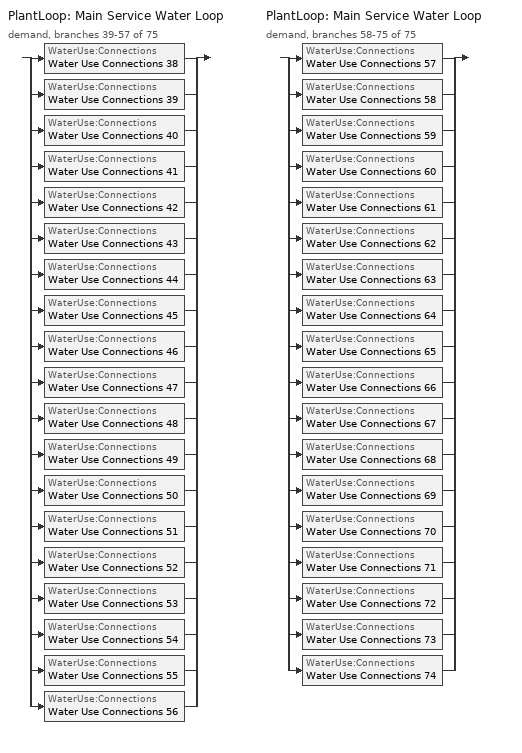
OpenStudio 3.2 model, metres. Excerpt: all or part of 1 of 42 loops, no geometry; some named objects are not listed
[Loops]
PlantLoop 'Main Service Water Loop'
 demand, branches 39-57 of 75: split
  | WaterUse:Connections 'Water Use Connections 38'
  | WaterUse:Connections 'Water Use Connections 39'
  | WaterUse:Connections 'Water Use Connections 40'
  | WaterUse:Connections 'Water Use Connections 41'
  | WaterUse:Connections 'Water Use Connections 42'
  | WaterUse:Connections 'Water Use Connections 43'
  | WaterUse:Connections 'Water Use Connections 44'
  | WaterUse:Connections 'Water Use Connections 45'
  | WaterUse:Connections 'Water Use Connections 46'
  | WaterUse:Connections 'Water Use Connections 47'
  | WaterUse:Connections 'Water Use Connections 48'
  | WaterUse:Connections 'Water Use Connections 49'
  | WaterUse:Connections 'Water Use Connections 50'
  | WaterUse:Connections 'Water Use Connections 51'
  | WaterUse:Connections 'Water Use Connections 52'
  | WaterUse:Connections 'Water Use Connections 53'
  | WaterUse:Connections 'Water Use Connections 54'
  | WaterUse:Connections 'Water Use Connections 55'
  | WaterUse:Connections 'Water Use Connections 56'
PlantLoop 'Main Service Water Loop'
 demand, branches 58-75 of 75: split
  | WaterUse:Connections 'Water Use Connections 57'
  | WaterUse:Connections 'Water Use Connections 58'
  | WaterUse:Connections 'Water Use Connections 59'
  | WaterUse:Connections 'Water Use Connections 60'
  | WaterUse:Connections 'Water Use Connections 61'
  | WaterUse:Connections 'Water Use Connections 62'
  | WaterUse:Connections 'Water Use Connections 63'
  | WaterUse:Connections 'Water Use Connections 64'
  | WaterUse:Connections 'Water Use Connections 65'
  | WaterUse:Connections 'Water Use Connections 66'
  | WaterUse:Connections 'Water Use Connections 67'
  | WaterUse:Connections 'Water Use Connections 68'
  | WaterUse:Connections 'Water Use Connections 69'
  | WaterUse:Connections 'Water Use Connections 70'
  | WaterUse:Connections 'Water Use Connections 71'
  | WaterUse:Connections 'Water Use Connections 72'
  | WaterUse:Connections 'Water Use Connections 73'
  | WaterUse:Connections 'Water Use Connections 74'
[WaterUse:Connections] Drain Water Heat Exchanger Type=None; Drain Water Heat Exchanger Destination=Plant
Name | Water Use Equipment Name 1
Water Use Connections 38 | Floor 2 exam 1 Service Water Use 0.01gal/min
Water Use Connections 39 | Floor 2 exam 2 Service Water Use 0.02gal/min
Water Use Connections 40 | Floor 2 exam 3 Service Water Use 0.03gal/min
Water Use Connections 41 | Floor 2 exam 4 Service Water Use 0.0gal/min
Water Use Connections 42 | Floor 2 exam 5 Service Water Use 0.01gal/min
Water Use Connections 43 | Floor 2 exam 6 Service Water Use 0.01gal/min
Water Use Connections 44 | Floor 2 exam 7 Service Water Use 0.03gal/min
Water Use Connections 45 | Floor 2 exam 8 Service Water Use 0.01gal/min
Water Use Connections 46 | Floor 2 exam 9 Service Water Use 0.01gal/min
Water Use Connections 47 | Floor 2 janitor Service Water Use 0.0gal/min
Water Use Connections 48 | Floor 2 lounge Service Water Use 0.0gal/min
Water Use Connections 49 | Floor 2 nurse station 1 Service Water Use 0.0gal/min
Water Use Connections 50 | Floor 2 nurse station 2 Service Water Use 0.0gal/min
Water Use Connections 51 | Floor 2 office Service Water Use 0.02gal/min
Water Use Connections 52 | Floor 2 reception Service Water Use 0.07gal/min
Water Use Connections 53 | Floor 2 scheduling 1 Service Water Use 0.01gal/min
Water Use Connections 54 | Floor 2 scheduling 2 Service Water Use 0.01gal/min
Water Use Connections 55 | Floor 2 storage 1 Service Water Use 0.0gal/min
Water Use Connections 56 | Floor 2 storage 2 Service Water Use 0.0gal/min
Water Use Connections 57 | Floor 2 storage 3 Service Water Use 0.0gal/min
Water Use Connections 58 | Floor 2 utility Service Water Use 0.0gal/min
Water Use Connections 59 | Floor 2 work Service Water Use 0.06gal/min
Water Use Connections 60 | Floor 2 x-ray Service Water Use 0.03gal/min
Water Use Connections 61 | Floor 3 dressing room Service Water Use 0.0gal/min
Water Use Connections 62 | Floor 3 humid Service Water Use 0.0gal/min
Water Use Connections 63 | Floor 3 janitor Service Water Use 0.0gal/min
Water Use Connections 64 | Floor 3 lounge Service Water Use 0.04gal/min
Water Use Connections 65 | Floor 3 office Service Water Use 0.11gal/min
Water Use Connections 66 | Floor 3 physical therapy 1 Service Water Use 0.02gal/min
Water Use Connections 67 | Floor 3 physical therapy 2 Service Water Use 0.01gal/min
Water Use Connections 68 | Floor 3 storage 1 Service Water Use 0.0gal/min
Water Use Connections 69 | Floor 3 storage 2 Service Water Use 0.0gal/min
Water Use Connections 70 | Floor 3 treatment Service Water Use 0.02gal/min
Water Use Connections 71 | Floor 3 undeveloped 1 Service Water Use 0.05gal/min
Water Use Connections 72 | Floor 3 undeveloped 2 Service Water Use 0.03gal/min
Water Use Connections 73 | Floor 3 utility Service Water Use 0.01gal/min
Water Use Connections 74 | Floor 3 work Service Water Use 0.02gal/min
[WaterUse:Equipment:Definition]
Name | Peak Flow Rate {m3/s} | Target Temperature Schedule | Sensible Fraction Schedule | Latent Fraction Schedule
Floor 2 exam 1 Service Water Use Def 0.01gal/min | 8.09598e-07 | Schedule Ruleset 116 | Schedule Ruleset 114 | Schedule Ruleset 115
Floor 2 exam 2 Service Water Use Def 0.02gal/min | 1.2144e-06 | Schedule Ruleset 119 | Schedule Ruleset 117 | Schedule Ruleset 118
Floor 2 exam 3 Service Water Use Def 0.03gal/min | 1.6192e-06 | Schedule Ruleset 122 | Schedule Ruleset 120 | Schedule Ruleset 121
Floor 2 exam 4 Service Water Use Def 0.0gal/min | 1.88906e-07 | Schedule Ruleset 125 | Schedule Ruleset 123 | Schedule Ruleset 124
Floor 2 exam 5 Service Water Use Def 0.01gal/min | 7.87109e-07 | Schedule Ruleset 128 | Schedule Ruleset 126 | Schedule Ruleset 127
Floor 2 exam 6 Service Water Use Def 0.01gal/min | 5.05999e-07 | Schedule Ruleset 131 | Schedule Ruleset 129 | Schedule Ruleset 130
Floor 2 exam 7 Service Water Use Def 0.03gal/min | 1.78112e-06 | Schedule Ruleset 134 | Schedule Ruleset 132 | Schedule Ruleset 133
Floor 2 exam 8 Service Water Use Def 0.01gal/min | 6.07199e-07 | Schedule Ruleset 137 | Schedule Ruleset 135 | Schedule Ruleset 136
Floor 2 exam 9 Service Water Use Def 0.01gal/min | 8.90558e-07 | Schedule Ruleset 140 | Schedule Ruleset 138 | Schedule Ruleset 139
Floor 2 janitor Service Water Use Def 0.0gal/min | 9.45146e-08 | Schedule Ruleset 143 | Schedule Ruleset 141 | Schedule Ruleset 142
Floor 2 lounge Service Water Use Def 0.0gal/min | 2.40013e-07 | Schedule Ruleset 146 | Schedule Ruleset 144 | Schedule Ruleset 145
Floor 2 nurse station 1 Service Water Use Def 0.0gal/min | 1.69216e-07 | Schedule Ruleset 149 | Schedule Ruleset 147 | Schedule Ruleset 148
Floor 2 nurse station 2 Service Water Use Def 0.0gal/min | 2.03059e-07 | Schedule Ruleset 152 | Schedule Ruleset 150 | Schedule Ruleset 151
Floor 2 office Service Water Use Def 0.02gal/min | 1.25937e-06 | Schedule Ruleset 155 | Schedule Ruleset 153 | Schedule Ruleset 154
Floor 2 reception Service Water Use Def 0.07gal/min | 4.43545e-06 | Schedule Ruleset 158 | Schedule Ruleset 156 | Schedule Ruleset 157
Floor 2 scheduling 1 Service Water Use Def 0.01gal/min | 7.28638e-07 | Schedule Ruleset 161 | Schedule Ruleset 159 | Schedule Ruleset 160
Floor 2 scheduling 2 Service Water Use Def 0.01gal/min | 7.69118e-07 | Schedule Ruleset 164 | Schedule Ruleset 162 | Schedule Ruleset 163
Floor 2 storage 1 Service Water Use Def 0.0gal/min | 8.4013e-08 | Schedule Ruleset 167 | Schedule Ruleset 165 | Schedule Ruleset 166
Floor 2 storage 2 Service Water Use Def 0.0gal/min | 1.80028e-07 | Schedule Ruleset 170 | Schedule Ruleset 168 | Schedule Ruleset 169
Floor 2 storage 3 Service Water Use Def 0.0gal/min | 2.16033e-07 | Schedule Ruleset 173 | Schedule Ruleset 171 | Schedule Ruleset 172
Floor 2 utility Service Water Use Def 0.0gal/min | 1.89029e-07 | Schedule Ruleset 176 | Schedule Ruleset 174 | Schedule Ruleset 175
Floor 2 work Service Water Use Def 0.06gal/min | 3.80061e-06 | Schedule Ruleset 179 | Schedule Ruleset 177 | Schedule Ruleset 178
Floor 2 x-ray Service Water Use Def 0.03gal/min | 2.024e-06 | Schedule Ruleset 182 | Schedule Ruleset 180 | Schedule Ruleset 181
Floor 3 dressing room Service Water Use Def 0.0gal/min | 9.44531e-08 | Schedule Ruleset 185 | Schedule Ruleset 183 | Schedule Ruleset 184
Floor 3 humid Service Water Use Def 0.0gal/min | 2.42879e-07 | Schedule Ruleset 188 | Schedule Ruleset 186 | Schedule Ruleset 187
Floor 3 janitor Service Water Use Def 0.0gal/min | 9.45146e-08 | Schedule Ruleset 191 | Schedule Ruleset 189 | Schedule Ruleset 190
Floor 3 lounge Service Water Use Def 0.04gal/min | 2.27713e-06 | Schedule Ruleset 194 | Schedule Ruleset 192 | Schedule Ruleset 193
Floor 3 office Service Water Use Def 0.11gal/min | 6.82761e-06 | Schedule Ruleset 197 | Schedule Ruleset 195 | Schedule Ruleset 196
Floor 3 physical therapy 1 Service Water Use Def 0.02gal/min | 1.46654e-06 | Schedule Ruleset 200 | Schedule Ruleset 198 | Schedule Ruleset 199
Floor 3 physical therapy 2 Service Water Use Def 0.01gal/min | 6.67838e-07 | Schedule Ruleset 203 | Schedule Ruleset 201 | Schedule Ruleset 202
Floor 3 storage 1 Service Water Use Def 0.0gal/min | 1.62025e-07 | Schedule Ruleset 206 | Schedule Ruleset 204 | Schedule Ruleset 205
Floor 3 storage 2 Service Water Use Def 0.0gal/min | 1.2602e-07 | Schedule Ruleset 209 | Schedule Ruleset 207 | Schedule Ruleset 208
Floor 3 treatment Service Water Use Def 0.02gal/min | 1.07047e-06 | Schedule Ruleset 212 | Schedule Ruleset 210 | Schedule Ruleset 211
Floor 3 undeveloped 1 Service Water Use Def 0.05gal/min | 3.40253e-06 | Schedule Ruleset 215 | Schedule Ruleset 213 | Schedule Ruleset 214
Floor 3 undeveloped 2 Service Water Use Def 0.03gal/min | 1.72827e-06 | Schedule Ruleset 218 | Schedule Ruleset 216 | Schedule Ruleset 217
Floor 3 utility Service Water Use Def 0.01gal/min | 3.2405e-07 | Schedule Ruleset 221 | Schedule Ruleset 219 | Schedule Ruleset 220
Floor 3 work Service Water Use Def 0.02gal/min | 1.29086e-06 | Schedule Ruleset 224 | Schedule Ruleset 222 | Schedule Ruleset 223
[WaterUse:Equipment]
Name | Water Use Equipment Definition | Space | Flow Rate Fraction Schedule
Floor 2 exam 1 Service Water Use 0.01gal/min | Floor 2 exam 1 Service Water Use Def 0.01gal/min | Floor 2 Exam 1 | NECB-C-Service Water Heating
Floor 2 exam 2 Service Water Use 0.02gal/min | Floor 2 exam 2 Service Water Use Def 0.02gal/min | Floor 2 Exam 2 | NECB-C-Service Water Heating
Floor 2 exam 3 Service Water Use 0.03gal/min | Floor 2 exam 3 Service Water Use Def 0.03gal/min | Floor 2 Exam 3 | NECB-C-Service Water Heating
Floor 2 exam 4 Service Water Use 0.0gal/min | Floor 2 exam 4 Service Water Use Def 0.0gal/min | Floor 2 Exam 4 | NECB-C-Service Water Heating
Floor 2 exam 5 Service Water Use 0.01gal/min | Floor 2 exam 5 Service Water Use Def 0.01gal/min | Floor 2 Exam 5 | NECB-C-Service Water Heating
Floor 2 exam 6 Service Water Use 0.01gal/min | Floor 2 exam 6 Service Water Use Def 0.01gal/min | Floor 2 Exam 6 | NECB-C-Service Water Heating
Floor 2 exam 7 Service Water Use 0.03gal/min | Floor 2 exam 7 Service Water Use Def 0.03gal/min | Floor 2 Exam 7 | NECB-C-Service Water Heating
Floor 2 exam 8 Service Water Use 0.01gal/min | Floor 2 exam 8 Service Water Use Def 0.01gal/min | Floor 2 Exam 8 | NECB-C-Service Water Heating
Floor 2 exam 9 Service Water Use 0.01gal/min | Floor 2 exam 9 Service Water Use Def 0.01gal/min | Floor 2 Exam 9 | NECB-C-Service Water Heating
Floor 2 janitor Service Water Use 0.0gal/min | Floor 2 janitor Service Water Use Def 0.0gal/min | Floor 2 Janitor | NECB-E-Service Water Heating
Floor 2 lounge Service Water Use 0.0gal/min | Floor 2 lounge Service Water Use Def 0.0gal/min | Floor 2 Lounge | NECB-B-Service Water Heating
Floor 2 nurse station 1 Service Water Use 0.0gal/min | Floor 2 nurse station 1 Service Water Use Def 0.0gal/min | Floor 2 Nurse Station 1 | NECB-H-Service Water Heating
Floor 2 nurse station 2 Service Water Use 0.0gal/min | Floor 2 nurse station 2 Service Water Use Def 0.0gal/min | Floor 2 Nurse Station 2 | NECB-H-Service Water Heating
Floor 2 office Service Water Use 0.02gal/min | Floor 2 office Service Water Use Def 0.02gal/min | Floor 2 Office | NECB-A-Service Water Heating
Floor 2 reception Service Water Use 0.07gal/min | Floor 2 reception Service Water Use Def 0.07gal/min | Floor 2 Reception | NECB-C-Service Water Heating
Floor 2 scheduling 1 Service Water Use 0.01gal/min | Floor 2 scheduling 1 Service Water Use Def 0.01gal/min | Floor 2 Scheduling 1 | NECB-A-Service Water Heating
Floor 2 scheduling 2 Service Water Use 0.01gal/min | Floor 2 scheduling 2 Service Water Use Def 0.01gal/min | Floor 2 Scheduling 2 | NECB-A-Service Water Heating
Floor 2 storage 1 Service Water Use 0.0gal/min | Floor 2 storage 1 Service Water Use Def 0.0gal/min | Floor 2 Storage 1 | NECB-E-Service Water Heating
Floor 2 storage 2 Service Water Use 0.0gal/min | Floor 2 storage 2 Service Water Use Def 0.0gal/min | Floor 2 Storage 2 | NECB-E-Service Water Heating
Floor 2 storage 3 Service Water Use 0.0gal/min | Floor 2 storage 3 Service Water Use Def 0.0gal/min | Floor 2 Storage 3 | NECB-E-Service Water Heating
Floor 2 utility Service Water Use 0.0gal/min | Floor 2 utility Service Water Use Def 0.0gal/min | Floor 2 Utility | NECB-E-Service Water Heating
Floor 2 work Service Water Use 0.06gal/min | Floor 2 work Service Water Use Def 0.06gal/min | Floor 2 Work | NECB-A-Service Water Heating
Floor 2 x-ray Service Water Use 0.03gal/min | Floor 2 x-ray Service Water Use Def 0.03gal/min | Floor 2 X-Ray | NECB-H-Service Water Heating
Floor 3 dressing room Service Water Use 0.0gal/min | Floor 3 dressing room Service Water Use Def 0.0gal/min | Floor 3 Dressing Room | NECB-A-Service Water Heating
Floor 3 humid Service Water Use 0.0gal/min | Floor 3 humid Service Water Use Def 0.0gal/min | Floor 3 Humid | NECB-A-Service Water Heating
Floor 3 janitor Service Water Use 0.0gal/min | Floor 3 janitor Service Water Use Def 0.0gal/min | Floor 3 Janitor | NECB-E-Service Water Heating
Floor 3 lounge Service Water Use 0.04gal/min | Floor 3 lounge Service Water Use Def 0.04gal/min | Floor 3 Lounge | NECB-B-Service Water Heating
Floor 3 office Service Water Use 0.11gal/min | Floor 3 office Service Water Use Def 0.11gal/min | Floor 3 Office | NECB-A-Service Water Heating
Floor 3 physical therapy 1 Service Water Use 0.02gal/min | Floor 3 physical therapy 1 Service Water Use Def 0.02gal/min | Floor 3 Physical Therapy 1 | NECB-C-Service Water Heating
Floor 3 physical therapy 2 Service Water Use 0.01gal/min | Floor 3 physical therapy 2 Service Water Use Def 0.01gal/min | Floor 3 Physical Therapy 2 | NECB-C-Service Water Heating
Floor 3 storage 1 Service Water Use 0.0gal/min | Floor 3 storage 1 Service Water Use Def 0.0gal/min | Floor 3 Storage 1 | NECB-E-Service Water Heating
Floor 3 storage 2 Service Water Use 0.0gal/min | Floor 3 storage 2 Service Water Use Def 0.0gal/min | Floor 3 Storage 2 | NECB-E-Service Water Heating
Floor 3 treatment Service Water Use 0.02gal/min | Floor 3 treatment Service Water Use Def 0.02gal/min | Floor 3 Treatment | NECB-C-Service Water Heating
Floor 3 undeveloped 1 Service Water Use 0.05gal/min | Floor 3 undeveloped 1 Service Water Use Def 0.05gal/min | Floor 3 Undeveloped 1 | NECB-E-Service Water Heating
Floor 3 undeveloped 2 Service Water Use 0.03gal/min | Floor 3 undeveloped 2 Service Water Use Def 0.03gal/min | Floor 3 Undeveloped 2 | NECB-E-Service Water Heating
Floor 3 utility Service Water Use 0.01gal/min | Floor 3 utility Service Water Use Def 0.01gal/min | Floor 3 Utility | NECB-E-Service Water Heating
Floor 3 work Service Water Use 0.02gal/min | Floor 3 work Service Water Use Def 0.02gal/min | Floor 3 Work | NECB-A-Service Water Heating
[Schedule:Ruleset]
Name | Default Day Schedule
NECB-H-Service Water Heating | NECB-H-Service Water Heating Default
NECB-E-Service Water Heating | NECB-E-Service Water Heating Default
NECB-B-Service Water Heating | NECB-B-Service Water Heating Default
NECB-C-Service Water Heating | NECB-C-Service Water Heating Default
NECB-A-Service Water Heating | NECB-A-Service Water Heating Default
Schedule Ruleset 114 | Schedule Day 119
Schedule Ruleset 115 | Schedule Day 120
Schedule Ruleset 116 | Schedule Day 121
Schedule Ruleset 117 | Schedule Day 122
Schedule Ruleset 118 | Schedule Day 123
Schedule Ruleset 119 | Schedule Day 124
Schedule Ruleset 120 | Schedule Day 125
Schedule Ruleset 121 | Schedule Day 126
Schedule Ruleset 122 | Schedule Day 127
Schedule Ruleset 123 | Schedule Day 128
Schedule Ruleset 124 | Schedule Day 129
Schedule Ruleset 125 | Schedule Day 130
Schedule Ruleset 126 | Schedule Day 131
Schedule Ruleset 127 | Schedule Day 132
Schedule Ruleset 128 | Schedule Day 133
Schedule Ruleset 129 | Schedule Day 134
Schedule Ruleset 130 | Schedule Day 135
Schedule Ruleset 131 | Schedule Day 136
Schedule Ruleset 132 | Schedule Day 137
Schedule Ruleset 133 | Schedule Day 138
Schedule Ruleset 134 | Schedule Day 139
Schedule Ruleset 135 | Schedule Day 140
Schedule Ruleset 136 | Schedule Day 141
Schedule Ruleset 137 | Schedule Day 142
Schedule Ruleset 138 | Schedule Day 143
Schedule Ruleset 139 | Schedule Day 144
Schedule Ruleset 140 | Schedule Day 145
Schedule Ruleset 141 | Schedule Day 146
Schedule Ruleset 142 | Schedule Day 147
Schedule Ruleset 143 | Schedule Day 148
Schedule Ruleset 144 | Schedule Day 149
Schedule Ruleset 145 | Schedule Day 150
Schedule Ruleset 146 | Schedule Day 151
Schedule Ruleset 147 | Schedule Day 152
Schedule Ruleset 148 | Schedule Day 153
Schedule Ruleset 149 | Schedule Day 154
Schedule Ruleset 150 | Schedule Day 155
Schedule Ruleset 151 | Schedule Day 156
Schedule Ruleset 152 | Schedule Day 157
Schedule Ruleset 153 | Schedule Day 158
Schedule Ruleset 154 | Schedule Day 159
Schedule Ruleset 155 | Schedule Day 160
Schedule Ruleset 156 | Schedule Day 161
Schedule Ruleset 157 | Schedule Day 162
Schedule Ruleset 158 | Schedule Day 163
Schedule Ruleset 159 | Schedule Day 164
Schedule Ruleset 160 | Schedule Day 165
Schedule Ruleset 161 | Schedule Day 166
Schedule Ruleset 162 | Schedule Day 167
Schedule Ruleset 163 | Schedule Day 168
Schedule Ruleset 164 | Schedule Day 169
Schedule Ruleset 165 | Schedule Day 170
Schedule Ruleset 166 | Schedule Day 171
Schedule Ruleset 167 | Schedule Day 172
Schedule Ruleset 168 | Schedule Day 173
Schedule Ruleset 169 | Schedule Day 174
Schedule Ruleset 170 | Schedule Day 175
Schedule Ruleset 171 | Schedule Day 176
Schedule Ruleset 172 | Schedule Day 177
Schedule Ruleset 173 | Schedule Day 178
Schedule Ruleset 174 | Schedule Day 179
Schedule Ruleset 175 | Schedule Day 180
Schedule Ruleset 176 | Schedule Day 181
Schedule Ruleset 177 | Schedule Day 182
Schedule Ruleset 178 | Schedule Day 183
Schedule Ruleset 179 | Schedule Day 184
Schedule Ruleset 180 | Schedule Day 185
Schedule Ruleset 181 | Schedule Day 186
Schedule Ruleset 182 | Schedule Day 187
Schedule Ruleset 183 | Schedule Day 188
Schedule Ruleset 184 | Schedule Day 189
Schedule Ruleset 185 | Schedule Day 190
Schedule Ruleset 186 | Schedule Day 191
Schedule Ruleset 187 | Schedule Day 192
Schedule Ruleset 188 | Schedule Day 193
Schedule Ruleset 189 | Schedule Day 194
Schedule Ruleset 190 | Schedule Day 195
Schedule Ruleset 191 | Schedule Day 196
Schedule Ruleset 192 | Schedule Day 197
Schedule Ruleset 193 | Schedule Day 198
Schedule Ruleset 194 | Schedule Day 199
Schedule Ruleset 195 | Schedule Day 200
Schedule Ruleset 196 | Schedule Day 201
Schedule Ruleset 197 | Schedule Day 202
Schedule Ruleset 198 | Schedule Day 203
Schedule Ruleset 199 | Schedule Day 204
Schedule Ruleset 200 | Schedule Day 205
Schedule Ruleset 201 | Schedule Day 206
Schedule Ruleset 202 | Schedule Day 207
Schedule Ruleset 203 | Schedule Day 208
Schedule Ruleset 204 | Schedule Day 209
Schedule Ruleset 205 | Schedule Day 210
Schedule Ruleset 206 | Schedule Day 211
Schedule Ruleset 207 | Schedule Day 212
Schedule Ruleset 208 | Schedule Day 213
Schedule Ruleset 209 | Schedule Day 214
Schedule Ruleset 210 | Schedule Day 215
Schedule Ruleset 211 | Schedule Day 216
Schedule Ruleset 212 | Schedule Day 217
Schedule Ruleset 213 | Schedule Day 218
Schedule Ruleset 214 | Schedule Day 219
Schedule Ruleset 215 | Schedule Day 220
Schedule Ruleset 216 | Schedule Day 221
Schedule Ruleset 217 | Schedule Day 222
Schedule Ruleset 218 | Schedule Day 223
Schedule Ruleset 219 | Schedule Day 224
Schedule Ruleset 220 | Schedule Day 225
Schedule Ruleset 221 | Schedule Day 226
Schedule Ruleset 222 | Schedule Day 227
Schedule Ruleset 223 | Schedule Day 228
Schedule Ruleset 224 | Schedule Day 229
[Schedule:Day]
NECB-H-Service Water Heating Default; NECB-H-Service Water Heating Default|Wkdy Day; NECB-H-Service Water Heating Sat Day; NECB-H-Service Water Heating Sun|Hol Day: 24, 0, 0.9
NECB-E-Service Water Heating Default; NECB-E-Service Water Heating Default|Wkdy Day: 8, 0, 0.05, 9, 0, 0.1, 10, 0, 0.4, 12, 0, 0.5, 13, 0, 0.7, 14, 0, 0.9, 15, 0, 0.8, 16, 0, 0.7, 17, 0, 0.8, 18, 0, 0.3, 24, 0, 0.05
NECB-E-Service Water Heating Sat Day: 10, 0, 0.05, 12, 0, 0.2, 13, 0, 0.4, 16, 0, 0.2, 24, 0, 0.05
NECB-E-Service Water Heating Sun|Hol Day; NECB-A-Service Water Heating Sat Day; NECB-A-Service Water Heating Sun|Hol Day; Schedule Day 120; Schedule Day 123; Schedule Day 126; Schedule Day 129; Schedule Day 132; Schedule Day 135; Schedule Day 138; Schedule Day 141; Schedule Day 144; Schedule Day 147; Schedule Day 150; Schedule Day 153; Schedule Day 156; Schedule Day 159; Schedule Day 162; Schedule Day 165; Schedule Day 168; Schedule Day 171; Schedule Day 174; Schedule Day 177; Schedule Day 180; Schedule Day 183; Schedule Day 186; Schedule Day 189; Schedule Day 192; Schedule Day 195; Schedule Day 198; Schedule Day 201; Schedule Day 204; Schedule Day 207; Schedule Day 210; Schedule Day 213; Schedule Day 216; Schedule Day 219; Schedule Day 222; Schedule Day 225; Schedule Day 228: 24, 0, 0.05
NECB-B-Service Water Heating Default; NECB-B-Service Water Heating Default|Wkdy Day: 1, 0, 0.6, 2, 0, 0.5, 9, 0, 0.05, 11, 0, 0.7, 12, 0, 0.4, 13, 0, 0.5, 15, 0, 0.6, 16, 0, 0.4, 18, 0, 0.3, 19, 0, 0.4, 20, 0, 0.5, 22, 0, 0.8, 24, 0, 0.9
NECB-B-Service Water Heating Sat Day: 1, 0, 0.7, 2, 0, 0.6, 9, 0, 0.05, 11, 0, 0.7, 12, 0, 0.4, 13, 0, 0.5, 15, 0, 0.6, 16, 0, 0.4, 18, 0, 0.3, 19, 0, 0.4, 20, 0, 0.5, 22, 0, 0.8, 24, 0, 0.9
NECB-B-Service Water Heating Sun|Hol Day: 1, 0, 0.5, 2, 0, 0.6, 9, 0, 0.05, 11, 0, 0.7, 12, 0, 0.4, 13, 0, 0.5, 15, 0, 0.6, 16, 0, 0.4, 18, 0, 0.3, 19, 0, 0.4, 20, 0, 0.5, 22, 0, 0.8, 24, 0, 0.5
NECB-C-Service Water Heating Default; NECB-C-Service Water Heating Default|Wkdy Day: 8, 0, 0.05, 9, 0, 0.1, 10, 0, 0.2, 11, 0, 0.3, 12, 0, 0.4, 16, 0, 0.8, 17, 0, 0.6, 18, 0, 0.4, 19, 0, 0.3, 21, 0, 0.2, 24, 0, 0.05
NECB-C-Service Water Heating Sat Day: 8, 0, 0.05, 9, 0, 0.1, 10, 0, 0.2, 11, 0, 0.3, 12, 0, 0.5, 16, 0, 0.9, 17, 0, 0.7, 18, 0, 0.5, 19, 0, 0.3, 21, 0, 0.2, 24, 0, 0.05
NECB-C-Service Water Heating Sun|Hol Day: 10, 0, 0.05, 11, 0, 0.1, 12, 0, 0.2, 13, 0, 0.4, 15, 0, 0.8, 16, 0, 0.6, 17, 0, 0.4, 18, 0, 0.3, 19, 0, 0.2, 24, 0, 0.05
NECB-A-Service Water Heating Default; NECB-A-Service Water Heating Default|Wkdy Day: 7, 0, 0.05, 8, 0, 0.1, 10, 0, 0.5, 16, 0, 0.9, 17, 0, 0.7, 18, 0, 0.5, 19, 0, 0.3, 22, 0, 0.2, 24, 0, 0.05
Schedule Day 119; Schedule Day 122; Schedule Day 125; Schedule Day 128; Schedule Day 131; Schedule Day 134; Schedule Day 137; Schedule Day 140; Schedule Day 143; Schedule Day 146; Schedule Day 149; Schedule Day 152; Schedule Day 155; Schedule Day 158; Schedule Day 161; Schedule Day 164; Schedule Day 167; Schedule Day 170; Schedule Day 173; Schedule Day 176; Schedule Day 179; Schedule Day 182; Schedule Day 185; Schedule Day 188; Schedule Day 191; Schedule Day 194; Schedule Day 197; Schedule Day 200; Schedule Day 203; Schedule Day 206; Schedule Day 209; Schedule Day 212; Schedule Day 215; Schedule Day 218; Schedule Day 221; Schedule Day 224; Schedule Day 227: 24, 0, 0.2
Schedule Day 121; Schedule Day 124; Schedule Day 127; Schedule Day 130; Schedule Day 133; Schedule Day 136; Schedule Day 139; Schedule Day 142; Schedule Day 145; Schedule Day 148; Schedule Day 151; Schedule Day 154; Schedule Day 157; Schedule Day 160; Schedule Day 163; Schedule Day 166; Schedule Day 169; Schedule Day 172; Schedule Day 175; Schedule Day 178; Schedule Day 181; Schedule Day 184; Schedule Day 187; Schedule Day 190; Schedule Day 193; Schedule Day 196; Schedule Day 199; Schedule Day 202; Schedule Day 205; Schedule Day 208; Schedule Day 211; Schedule Day 214; Schedule Day 217; Schedule Day 220; Schedule Day 223; Schedule Day 226; Schedule Day 229: 24, 0, 60
[Schedule:Rule] Date Specification Type=DateRange; Start Month=1; Start Day=1; End Month=12; End Day=31
Name | Schedule Ruleset | Rule Order | Day Schedule | Apply Monday | Apply Tuesday | Apply Wednesday | Apply Thursday | Apply Friday | Apply Saturday | Apply Sunday
Schedule Rule 77 | NECB-H-Service Water Heating | 2 | NECB-H-Service Water Heating Default|Wkdy Day | Yes | Yes | Yes | Yes | Yes
Schedule Rule 78 | NECB-H-Service Water Heating | 1 | NECB-H-Service Water Heating Sat Day |  |  |  |  |  | Yes
Schedule Rule 79 | NECB-H-Service Water Heating | 0 | NECB-H-Service Water Heating Sun|Hol Day |  |  |  |  |  |  | Yes
Schedule Rule 80 | NECB-E-Service Water Heating | 2 | NECB-E-Service Water Heating Default|Wkdy Day | Yes | Yes | Yes | Yes | Yes
Schedule Rule 81 | NECB-E-Service Water Heating | 1 | NECB-E-Service Water Heating Sat Day |  |  |  |  |  | Yes
Schedule Rule 82 | NECB-E-Service Water Heating | 0 | NECB-E-Service Water Heating Sun|Hol Day |  |  |  |  |  |  | Yes
Schedule Rule 83 | NECB-B-Service Water Heating | 2 | NECB-B-Service Water Heating Default|Wkdy Day | Yes | Yes | Yes | Yes | Yes
Schedule Rule 84 | NECB-B-Service Water Heating | 1 | NECB-B-Service Water Heating Sat Day |  |  |  |  |  | Yes
Schedule Rule 85 | NECB-B-Service Water Heating | 0 | NECB-B-Service Water Heating Sun|Hol Day |  |  |  |  |  |  | Yes
Schedule Rule 86 | NECB-C-Service Water Heating | 2 | NECB-C-Service Water Heating Default|Wkdy Day | Yes | Yes | Yes | Yes | Yes
Schedule Rule 87 | NECB-C-Service Water Heating | 1 | NECB-C-Service Water Heating Sat Day |  |  |  |  |  | Yes
Schedule Rule 88 | NECB-C-Service Water Heating | 0 | NECB-C-Service Water Heating Sun|Hol Day |  |  |  |  |  |  | Yes
Schedule Rule 89 | NECB-A-Service Water Heating | 2 | NECB-A-Service Water Heating Default|Wkdy Day | Yes | Yes | Yes | Yes | Yes
Schedule Rule 90 | NECB-A-Service Water Heating | 1 | NECB-A-Service Water Heating Sat Day |  |  |  |  |  | Yes
Schedule Rule 91 | NECB-A-Service Water Heating | 0 | NECB-A-Service Water Heating Sun|Hol Day |  |  |  |  |  |  | Yes
